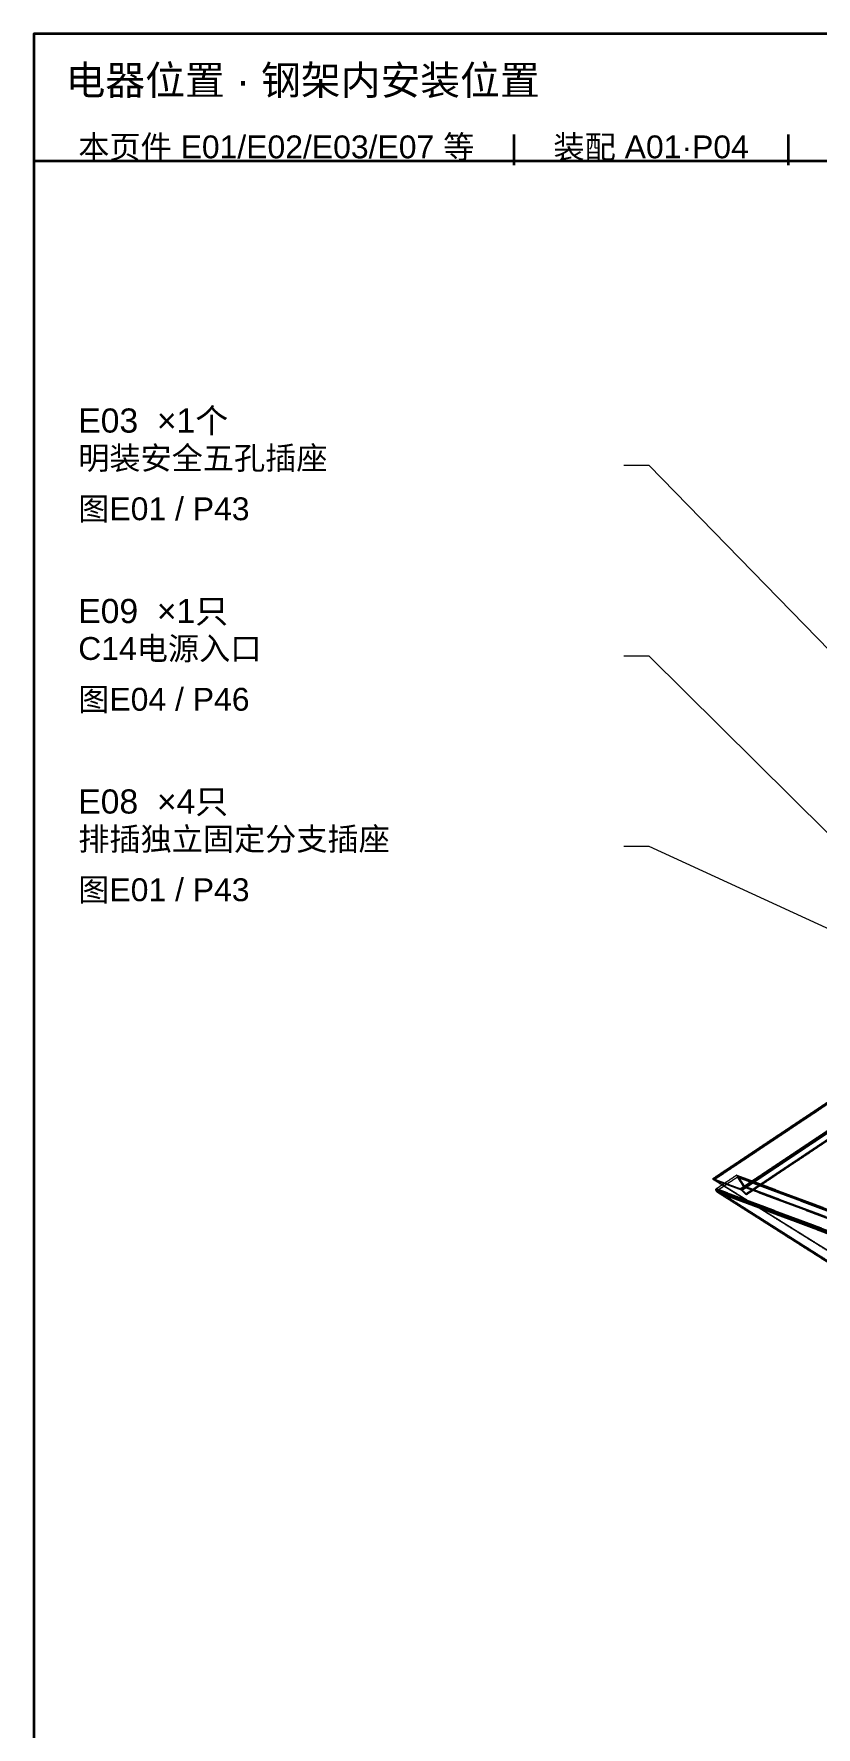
# Model space of a CAD drawing. Header units: millimetres. Extents: x 50 to 612415, y 2 to 4150.
# Drawn here: x 528050 to 529283, y 1483 to 4150 of the extents above; entities that cross this region are included whole.
import ezdxf

# ---------------------------------------------------------------- set-up
doc = ezdxf.new("R2010")
doc.units = ezdxf.units.MM
doc.linetypes.add('DASHED', pattern=[1.524, 1.27, -0.254])
for name, color, linetype, lineweight in [('DIM', 7, 'Continuous', 13), ('FRAME', 7, 'Continuous', 35), ('HIDDEN', 8, 'DASHED', 13), ('NOTE', 7, 'Continuous', 18)]:
    doc.layers.add(name, color=color, linetype=linetype, lineweight=lineweight)
doc.styles.add('CN', font='Arial Unicode.ttf')

msp = doc.modelspace()

# ---------------------------------------------------------------- linework, layer by layer
at = {"layer": 'DIM'}
for points in [[(529977.229, 2488.833), (529020, 3470), (528980, 3470)], [(529862.246, 2335.42), (529020, 3170), (528980, 3170)], [(530410.011, 2231.719), (529020, 2870), (528980, 2870)]]:
    msp.add_lwpolyline(points, dxfattribs=at)
at = {"layer": 'FRAME'}
msp.add_line((528050, 3950), (533890, 3950), dxfattribs=at)
msp.add_lwpolyline([(528050, 50), (533890, 50), (533890, 4150), (528050, 4150)], close=True, dxfattribs=at)
at = {"layer": 'HIDDEN', "color": 253, "true_color": 0xaab5af}
for p, q in [((529120, 2346.717), (530228.905, 3085.987)), ((530228.905, 3085.987), (529120, 2346.717)), ((529120.033, 2346.576), (530228.484, 3085.544)), ((530228.484, 3085.544), (529120.033, 2346.576)), ((529120.057, 2346.808), (530229.358, 3086.342)), ((530229.358, 3086.342), (529120.057, 2346.808)), ((529120.153, 2346.391), (530228.11, 3085.029)), ((530228.11, 3085.029), (529120.153, 2346.391)), ((529120.2, 2346.846), (530229.825, 3086.595)), ((530229.825, 3086.595), (529120.2, 2346.846)), ((529120.357, 2346.167), (530227.796, 3084.46)), ((530227.796, 3084.46), (529120.357, 2346.167)), ((529120.426, 2346.829), (530230.291, 3086.739)), ((530230.291, 3086.739), (529120.426, 2346.829)), ((529120.637, 2345.914), (530227.554, 3083.858)), ((530227.554, 3083.858), (529120.637, 2345.914)), ((529120.725, 2346.759), (530230.738, 3086.767)), ((530230.738, 3086.767), (529120.725, 2346.759)), ((529120.984, 2345.64), (530227.392, 3083.245)), ((530227.392, 3083.245), (529120.984, 2345.64)), ((529121.087, 2346.637), (530231.15, 3086.678)), ((530231.15, 3086.678), (529121.087, 2346.637)), ((529121.384, 2345.355), (530227.316, 3082.643)), ((530227.316, 3082.643), (529121.384, 2345.355)), ((529121.824, 2345.069), (530227.329, 3082.072)), ((530227.329, 3082.072), (529121.824, 2345.069)), ((530229.72, 3083.701), (529122.309, 2345.427)), ((529122.309, 2345.427), (530229.72, 3083.701)), ((530229.693, 3083.673), (529122.311, 2345.418)), ((529122.311, 2345.418), (530229.693, 3083.673)), ((530229.748, 3083.723), (529122.313, 2345.433)), ((529122.313, 2345.433), (530229.748, 3083.723)), ((530229.67, 3083.641), (529122.319, 2345.407)), ((529122.319, 2345.407), (530229.67, 3083.641)), ((530229.777, 3083.739), (529122.322, 2345.435)), ((529122.322, 2345.435), (530229.777, 3083.739)), ((530229.65, 3083.605), (529122.331, 2345.393)), ((529122.331, 2345.393), (530229.65, 3083.605)), ((530229.806, 3083.748), (529122.336, 2345.434)), ((529122.336, 2345.434), (530229.806, 3083.748)), ((530229.635, 3083.568), (529122.349, 2345.377)), ((529122.349, 2345.377), (530229.635, 3083.568)), ((530229.834, 3083.75), (529122.354, 2345.43)), ((529122.354, 2345.43), (530229.834, 3083.75)), ((530229.625, 3083.529), (529122.371, 2345.36)), ((529122.371, 2345.36), (530229.625, 3083.529)), ((530229.86, 3083.744), (529122.377, 2345.422)), ((529122.377, 2345.422), (530229.86, 3083.744)), ((530229.62, 3083.492), (529122.396, 2345.342)), ((529122.396, 2345.342), (530229.62, 3083.492)), ((530229.621, 3083.456), (529122.423, 2345.324)), ((529122.423, 2345.324), (530229.621, 3083.456)), ((529163.104, 2330.881), (530273.166, 3070.922)), ((530273.166, 3070.922), (529163.104, 2330.881)), ((529163.529, 2330.706), (530273.538, 3070.713)), ((530273.538, 3070.713), (529163.529, 2330.706)), ((529163.991, 2330.489), (530273.843, 3070.391)), ((530273.843, 3070.391), (529163.991, 2330.489)), ((530271.876, 3067.988), (529164.393, 2329.666)), ((529164.393, 2329.666), (530271.876, 3067.988)), ((530271.897, 3067.977), (529164.417, 2329.656)), ((529164.417, 2329.656), (530271.897, 3067.977)), ((530271.915, 3067.96), (529164.442, 2329.645)), ((529164.442, 2329.645), (530271.915, 3067.96)), ((530271.929, 3067.938), (529164.469, 2329.631)), ((529164.469, 2329.631), (530271.929, 3067.938)), ((529164.471, 2330.237), (530274.07, 3069.969)), ((530274.07, 3069.969), (529164.471, 2330.237)), ((530271.938, 3067.911), (529164.496, 2329.616)), ((529164.496, 2329.616), (530271.938, 3067.911)), ((529164.522, 2329.6), (530271.943, 3067.881)), ((530271.943, 3067.881), (529164.522, 2329.6)), ((529164.547, 2329.584), (530271.944, 3067.849)), ((530271.944, 3067.849), (529164.547, 2329.584)), ((529164.57, 2329.568), (530271.94, 3067.814)), ((530271.94, 3067.814), (529164.57, 2329.568)), ((529164.59, 2329.552), (530271.931, 3067.779)), ((530271.931, 3067.779), (529164.59, 2329.552)), ((529164.607, 2329.537), (530271.918, 3067.744)), ((530271.918, 3067.744), (529164.607, 2329.537)), ((529164.952, 2329.959), (530274.208, 3069.463)), ((530274.208, 3069.463), (529164.952, 2329.959)), ((530274.254, 3068.894), (529165.415, 2329.668)), ((529165.415, 2329.668), (530274.254, 3068.894)), ((530274.205, 3068.282), (529165.841, 2329.373)), ((529165.841, 2329.373), (530274.205, 3068.282)), ((530274.063, 3067.651), (529166.216, 2329.086)), ((529166.216, 2329.086), (530274.063, 3067.651)), ((530273.834, 3067.026), (529166.523, 2328.818)), ((529166.523, 2328.818), (530273.834, 3067.026)), ((529171.828, 2322.734), (530264.696, 3051.313)), ((530264.696, 3051.313), (529171.828, 2322.734)), ((530266.613, 3050.594), (529173.745, 2322.015)), ((529173.745, 2322.015), (530266.613, 3050.594)), ((529157.051, 2352.065), (529125.539, 2331.057)), ((529125.539, 2331.057), (529157.051, 2352.065)), ((529127.258, 2328.337), (529158.771, 2349.346)), ((529158.771, 2349.346), (529127.258, 2328.337)), ((529157.385, 2352.208), (529157.051, 2352.065)), ((529157.051, 2352.065), (529157.385, 2352.208)), ((531659.202, 1413.758), (529157.051, 2352.065)), ((529157.051, 2352.065), (531659.202, 1413.758)), ((529157.777, 2352.235), (529157.385, 2352.208)), ((529157.385, 2352.208), (529157.777, 2352.235)), ((531659.466, 1413.928), (529157.385, 2352.208)), ((529157.385, 2352.208), (531659.466, 1413.928)), ((529158.212, 2352.144), (529157.777, 2352.235)), ((529157.777, 2352.235), (529158.212, 2352.144)), ((531659.649, 1414.033), (529157.777, 2352.235)), ((529157.777, 2352.235), (531659.649, 1414.033)), ((529158.672, 2351.938), (529158.212, 2352.144)), ((529158.212, 2352.144), (529158.672, 2351.938)), ((531659.745, 1414.069), (529158.212, 2352.144)), ((529158.212, 2352.144), (531659.745, 1414.069)), ((529159.141, 2351.625), (529158.672, 2351.938)), ((529158.672, 2351.938), (529159.141, 2351.625)), ((531659.749, 1414.034), (529158.672, 2351.938)), ((529158.672, 2351.938), (531659.749, 1414.034)), ((529158.771, 2349.346), (529158.789, 2349.354)), ((529158.789, 2349.354), (529158.771, 2349.346)), ((529158.771, 2349.346), (531657.483, 1412.328)), ((531657.483, 1412.328), (529158.771, 2349.346)), ((529158.789, 2349.354), (529158.81, 2349.356)), ((529158.81, 2349.356), (529158.789, 2349.354)), ((529158.789, 2349.354), (531657.498, 1412.338)), ((531657.498, 1412.338), (529158.789, 2349.354)), ((529158.81, 2349.356), (529158.834, 2349.353)), ((529158.834, 2349.353), (529158.81, 2349.356)), ((529158.81, 2349.356), (531657.509, 1412.345)), ((531657.509, 1412.345), (529158.81, 2349.356)), ((529158.834, 2349.353), (529158.859, 2349.344)), ((529158.859, 2349.344), (529158.834, 2349.353)), ((529158.834, 2349.353), (531657.515, 1412.348)), ((531657.515, 1412.348), (529158.834, 2349.353)), ((529158.859, 2349.344), (529158.885, 2349.33)), ((529158.885, 2349.33), (529158.859, 2349.344)), ((529158.859, 2349.344), (531657.518, 1412.347)), ((531657.518, 1412.347), (529158.859, 2349.344)), ((529158.885, 2349.33), (529158.911, 2349.31)), ((529158.911, 2349.31), (529158.885, 2349.33)), ((529158.885, 2349.33), (531657.515, 1412.343)), ((531657.515, 1412.343), (529158.885, 2349.33)), ((529158.911, 2349.31), (529158.936, 2349.286)), ((529158.936, 2349.286), (529158.911, 2349.31)), ((529158.911, 2349.31), (531657.508, 1412.336)), ((531657.508, 1412.336), (529158.911, 2349.31)), ((529158.936, 2349.286), (529158.96, 2349.259)), ((529158.96, 2349.259), (529158.936, 2349.286)), ((529158.936, 2349.286), (531657.497, 1412.326)), ((531657.497, 1412.326), (529158.936, 2349.286)), ((529158.96, 2349.259), (529158.981, 2349.228)), ((529158.981, 2349.228), (529158.96, 2349.259)), ((529158.96, 2349.259), (531657.482, 1412.313)), ((531657.482, 1412.313), (529158.96, 2349.259)), ((529158.981, 2349.228), (529168.61, 2334)), ((529168.61, 2334), (529158.981, 2349.228)), ((529158.981, 2349.228), (531657.464, 1412.297)), ((531657.464, 1412.297), (529158.981, 2349.228)), ((529159.6, 2351.218), (529159.141, 2351.625)), ((529159.141, 2351.625), (529159.6, 2351.218)), ((531659.662, 1413.93), (529159.141, 2351.625)), ((529159.141, 2351.625), (531659.662, 1413.93)), ((529160.031, 2350.732), (529159.6, 2351.218)), ((529159.6, 2351.218), (529160.031, 2350.732)), ((531659.486, 1413.761), (529159.6, 2351.218)), ((529159.6, 2351.218), (531659.486, 1413.761)), ((529160.418, 2350.186), (529160.031, 2350.732)), ((529160.031, 2350.732), (529160.418, 2350.186)), ((531659.23, 1413.533), (529160.031, 2350.732)), ((529160.031, 2350.732), (531659.23, 1413.533)), ((529170.047, 2334.958), (529160.418, 2350.186)), ((529160.418, 2350.186), (529170.047, 2334.958)), ((531658.901, 1413.255), (529160.418, 2350.186)), ((529160.418, 2350.186), (531658.901, 1413.255)), ((529120, 2346.717), (529120.057, 2346.808)), ((529120.057, 2346.808), (529120, 2346.717)), ((529120.033, 2346.576), (529120, 2346.717)), ((529120, 2346.717), (529120.033, 2346.576)), ((529120.153, 2346.391), (529120.033, 2346.576)), ((529120.033, 2346.576), (529120.153, 2346.391)), ((529120.057, 2346.808), (529120.2, 2346.846)), ((529120.2, 2346.846), (529120.057, 2346.808)), ((529120.357, 2346.167), (529120.153, 2346.391)), ((529120.153, 2346.391), (529120.357, 2346.167)), ((529120.2, 2346.846), (529120.426, 2346.829)), ((529120.426, 2346.829), (529120.2, 2346.846)), ((529120.637, 2345.914), (529120.357, 2346.167)), ((529120.357, 2346.167), (529120.637, 2345.914)), ((529120.426, 2346.829), (529120.725, 2346.759)), ((529120.725, 2346.759), (529120.426, 2346.829)), ((529120.984, 2345.64), (529120.637, 2345.914)), ((529120.637, 2345.914), (529120.984, 2345.64)), ((529120.725, 2346.759), (529121.087, 2346.637)), ((529121.087, 2346.637), (529120.725, 2346.759)), ((529121.384, 2345.355), (529120.984, 2345.64)), ((529120.984, 2345.64), (529121.384, 2345.355)), ((529121.087, 2346.637), (529163.104, 2330.881)), ((529163.104, 2330.881), (529121.087, 2346.637)), ((529121.824, 2345.069), (529121.384, 2345.355)), ((529121.384, 2345.355), (529121.824, 2345.069)), ((529312.636, 2226.324), (529121.824, 2345.069)), ((529121.824, 2345.069), (529312.636, 2226.324)), ((529122.313, 2345.433), (529122.309, 2345.427)), ((529122.309, 2345.427), (529122.313, 2345.433)), ((529122.309, 2345.427), (529122.311, 2345.418)), ((529122.311, 2345.418), (529122.309, 2345.427)), ((529122.311, 2345.418), (529122.319, 2345.407)), ((529122.319, 2345.407), (529122.311, 2345.418)), ((529122.322, 2345.435), (529122.313, 2345.433)), ((529122.313, 2345.433), (529122.322, 2345.435)), ((529122.319, 2345.407), (529122.331, 2345.393)), ((529122.331, 2345.393), (529122.319, 2345.407)), ((529122.336, 2345.434), (529122.322, 2345.435)), ((529122.322, 2345.435), (529122.336, 2345.434)), ((529122.331, 2345.393), (529122.349, 2345.377)), ((529122.349, 2345.377), (529122.331, 2345.393)), ((529122.354, 2345.43), (529122.336, 2345.434)), ((529122.336, 2345.434), (529122.354, 2345.43)), ((529122.349, 2345.377), (529122.371, 2345.36)), ((529122.371, 2345.36), (529122.349, 2345.377)), ((529122.377, 2345.422), (529122.354, 2345.43)), ((529122.354, 2345.43), (529122.377, 2345.422)), ((529122.371, 2345.36), (529122.396, 2345.342)), ((529122.396, 2345.342), (529122.371, 2345.36)), ((529164.393, 2329.666), (529122.377, 2345.422)), ((529122.377, 2345.422), (529164.393, 2329.666)), ((529122.396, 2345.342), (529122.423, 2345.324)), ((529122.423, 2345.324), (529122.396, 2345.342)), ((529122.423, 2345.324), (529313.236, 2226.579)), ((529313.236, 2226.579), (529122.423, 2345.324)), ((529125.001, 2330.043), (529124.988, 2329.549)), ((529124.988, 2329.549), (529125.001, 2330.043)), ((529124.988, 2329.549), (529125.061, 2329.004)), ((531626.124, 1391.622), (529124.988, 2329.549)), ((529125.061, 2329.004), (529124.988, 2329.549)), ((529124.988, 2329.549), (531626.124, 1391.622)), ((529125.1, 2330.469), (529125.001, 2330.043)), ((529125.001, 2330.043), (529125.1, 2330.469)), ((531626.569, 1391.955), (529125.001, 2330.043)), ((529125.001, 2330.043), (531626.569, 1391.955)), ((529125.061, 2329.004), (529125.217, 2328.429)), ((529125.217, 2328.429), (529125.061, 2329.004)), ((529125.061, 2329.004), (531625.669, 1391.276)), ((531625.669, 1391.276), (529125.061, 2329.004)), ((529125.282, 2330.811), (529125.1, 2330.469)), ((529125.1, 2330.469), (529125.282, 2330.811)), ((531626.988, 1392.261), (529125.1, 2330.469)), ((529125.1, 2330.469), (531626.988, 1392.261)), ((529125.217, 2328.429), (529125.452, 2327.844)), ((529125.452, 2327.844), (529125.217, 2328.429)), ((529125.217, 2328.429), (531625.221, 1390.927)), ((531625.221, 1390.927), (529125.217, 2328.429)), ((529125.539, 2331.057), (529125.282, 2330.811)), ((529125.282, 2330.811), (529125.539, 2331.057)), ((531627.367, 1392.529), (529125.282, 2330.811)), ((529125.282, 2330.811), (531627.367, 1392.529)), ((529125.452, 2327.844), (529125.756, 2327.27)), ((529125.756, 2327.27), (529125.452, 2327.844)), ((529125.452, 2327.844), (531624.797, 1390.59)), ((531624.797, 1390.59), (529125.452, 2327.844)), ((531627.69, 1392.75), (529125.539, 2331.057)), ((529125.539, 2331.057), (531627.69, 1392.75)), ((529125.756, 2327.27), (529126.119, 2326.728)), ((529126.119, 2326.728), (529125.756, 2327.27)), ((529125.756, 2327.27), (531624.41, 1390.275)), ((531624.41, 1390.275), (529125.756, 2327.27)), ((529126.119, 2326.728), (529126.527, 2326.238)), ((529126.527, 2326.238), (529126.119, 2326.728)), ((529126.119, 2326.728), (531624.076, 1389.995)), ((531624.076, 1389.995), (529126.119, 2326.728)), ((529126.527, 2326.238), (529126.966, 2325.818)), ((529126.966, 2325.818), (529126.527, 2326.238)), ((529126.527, 2326.238), (531623.806, 1389.759)), ((531623.806, 1389.759), (529126.527, 2326.238)), ((529126.966, 2325.818), (529127.42, 2325.481)), ((529127.42, 2325.481), (529126.966, 2325.818)), ((529126.966, 2325.818), (531623.61, 1389.576)), ((531623.61, 1389.576), (529126.966, 2325.818)), ((529127.224, 2328.243), (529127.225, 2328.274)), ((529127.225, 2328.274), (529127.224, 2328.243)), ((529127.229, 2328.209), (529127.224, 2328.243)), ((529127.224, 2328.243), (531625.873, 1391.25)), ((529127.224, 2328.243), (529127.229, 2328.209)), ((531625.873, 1391.25), (529127.224, 2328.243)), ((529127.225, 2328.274), (529127.231, 2328.301)), ((529127.231, 2328.301), (529127.225, 2328.274)), ((529127.225, 2328.274), (531625.901, 1391.271)), ((531625.901, 1391.271), (529127.225, 2328.274)), ((529127.238, 2328.173), (529127.229, 2328.209)), ((529127.229, 2328.209), (529127.238, 2328.173)), ((531625.844, 1391.228), (529127.229, 2328.209)), ((529127.229, 2328.209), (531625.844, 1391.228)), ((529127.231, 2328.301), (529127.242, 2328.322)), ((529127.242, 2328.322), (529127.231, 2328.301)), ((529127.231, 2328.301), (531625.927, 1391.29)), ((531625.927, 1391.29), (529127.231, 2328.301)), ((529127.253, 2328.137), (529127.238, 2328.173)), ((529127.238, 2328.173), (529127.253, 2328.137)), ((531625.816, 1391.206), (529127.238, 2328.173)), ((529127.238, 2328.173), (531625.816, 1391.206)), ((529127.242, 2328.322), (529127.258, 2328.337)), ((529127.258, 2328.337), (529127.242, 2328.322)), ((529127.242, 2328.322), (531625.95, 1391.306)), ((531625.95, 1391.306), (529127.242, 2328.322)), ((529127.272, 2328.101), (529127.253, 2328.137)), ((529127.253, 2328.137), (529127.272, 2328.101)), ((531625.79, 1391.185), (529127.253, 2328.137)), ((529127.253, 2328.137), (531625.79, 1391.185)), ((529127.258, 2328.337), (531625.971, 1391.32)), ((531625.971, 1391.32), (529127.258, 2328.337)), ((529127.295, 2328.067), (529127.272, 2328.101)), ((529127.272, 2328.101), (529127.295, 2328.067)), ((531625.766, 1391.166), (529127.272, 2328.101)), ((529127.272, 2328.101), (531625.766, 1391.166)), ((529127.32, 2328.036), (529127.295, 2328.067)), ((529127.295, 2328.067), (529127.32, 2328.036)), ((531625.745, 1391.148), (529127.295, 2328.067)), ((529127.295, 2328.067), (531625.745, 1391.148)), ((529127.348, 2328.01), (529127.32, 2328.036)), ((529127.32, 2328.036), (529127.348, 2328.01)), ((531625.728, 1391.133), (529127.32, 2328.036)), ((529127.32, 2328.036), (531625.728, 1391.133)), ((529127.376, 2327.989), (529127.348, 2328.01)), ((529127.348, 2328.01), (529127.376, 2327.989)), ((531625.716, 1391.122), (529127.348, 2328.01)), ((529127.348, 2328.01), (531625.716, 1391.122)), ((529319.03, 2206.299), (529127.376, 2327.989)), ((529127.376, 2327.989), (529319.03, 2206.299)), ((531625.708, 1391.114), (529127.376, 2327.989)), ((529127.376, 2327.989), (531625.708, 1391.114)), ((529127.42, 2325.481), (529319.074, 2203.791)), ((529319.074, 2203.791), (529127.42, 2325.481)), ((529127.42, 2325.481), (531623.496, 1389.453)), ((531623.496, 1389.453), (529127.42, 2325.481)), ((529163.104, 2330.881), (529163.529, 2330.706)), ((529163.529, 2330.706), (529163.104, 2330.881)), ((529163.529, 2330.706), (529163.991, 2330.489)), ((529163.991, 2330.489), (529163.529, 2330.706)), ((529163.991, 2330.489), (529164.471, 2330.237)), ((529164.471, 2330.237), (529163.991, 2330.489)), ((529164.417, 2329.656), (529164.393, 2329.666)), ((529164.393, 2329.666), (529164.417, 2329.656)), ((529164.442, 2329.645), (529164.417, 2329.656)), ((529164.417, 2329.656), (529164.442, 2329.645)), ((529164.469, 2329.631), (529164.442, 2329.645)), ((529164.442, 2329.645), (529164.469, 2329.631)), ((529164.496, 2329.616), (529164.469, 2329.631)), ((529164.469, 2329.631), (529164.496, 2329.616)), ((529164.471, 2330.237), (529164.952, 2329.959)), ((529164.952, 2329.959), (529164.471, 2330.237)), ((529164.522, 2329.6), (529164.496, 2329.616)), ((529164.496, 2329.616), (529164.522, 2329.6)), ((529164.547, 2329.584), (529164.522, 2329.6)), ((529164.522, 2329.6), (529164.547, 2329.584)), ((529164.57, 2329.568), (529164.547, 2329.584)), ((529164.547, 2329.584), (529164.57, 2329.568)), ((529164.59, 2329.552), (529164.57, 2329.568)), ((529164.57, 2329.568), (529164.59, 2329.552)), ((529164.607, 2329.537), (529164.59, 2329.552)), ((529164.59, 2329.552), (529164.607, 2329.537)), ((529171.828, 2322.734), (529164.607, 2329.537)), ((529164.607, 2329.537), (529171.828, 2322.734)), ((529164.952, 2329.959), (529165.415, 2329.668)), ((529165.415, 2329.668), (529164.952, 2329.959)), ((529165.415, 2329.668), (529165.841, 2329.373)), ((529165.841, 2329.373), (529165.415, 2329.668)), ((529165.841, 2329.373), (529166.216, 2329.086)), ((529166.216, 2329.086), (529165.841, 2329.373)), ((529166.216, 2329.086), (529166.523, 2328.818)), ((529166.523, 2328.818), (529166.216, 2329.086)), ((529166.523, 2328.818), (529173.745, 2322.015)), ((529173.745, 2322.015), (529166.523, 2328.818)), ((529168.61, 2334), (529170.047, 2334.958)), ((529170.047, 2334.958), (529168.61, 2334)), ((529168.61, 2334), (531647.835, 1404.29)), ((531647.835, 1404.29), (529168.61, 2334)), ((531649.273, 1405.248), (529170.047, 2334.958)), ((529170.047, 2334.958), (531649.273, 1405.248)), ((529173.745, 2322.015), (529171.828, 2322.734)), ((529171.828, 2322.734), (529173.745, 2322.015))]:
    msp.add_line(p, q, dxfattribs=at)

# ---------------------------------------------------------------- texts
at = {"layer": 'NOTE', "attachment_point": 1, "style": 'CN'}
for s, insert, char_height, width in [('电器位置 · 钢架内安装位置', (528100, 4100), 46, 4840), ('本页件 E01/E02/E03/E07 等    |    装配 A01·P04    |    三维 A02·P05 / V03·P08    |    索引 I01·P01 / I03·P03', (528120, 3990), 36, 5700), ('E03  ×1个', (528120, 3560), 38, 900), ('明装安全五孔插座', (528120, 3500), 36, 900), ('图E01 / P43', (528120, 3420), 36, 900), ('E09  ×1只', (528120, 3260), 38, 900), ('C14电源入口', (528120, 3200), 36, 900), ('图E04 / P46', (528120, 3120), 36, 900), ('E08  ×4只', (528120, 2960), 38, 900), ('排插独立固定分支插座', (528120, 2900), 36, 900), ('图E01 / P43', (528120, 2820), 36, 900)]:
    msp.add_mtext(s, dxfattribs=dict(at, insert=insert, char_height=char_height, width=width))

doc.saveas('drawing.dxf')
